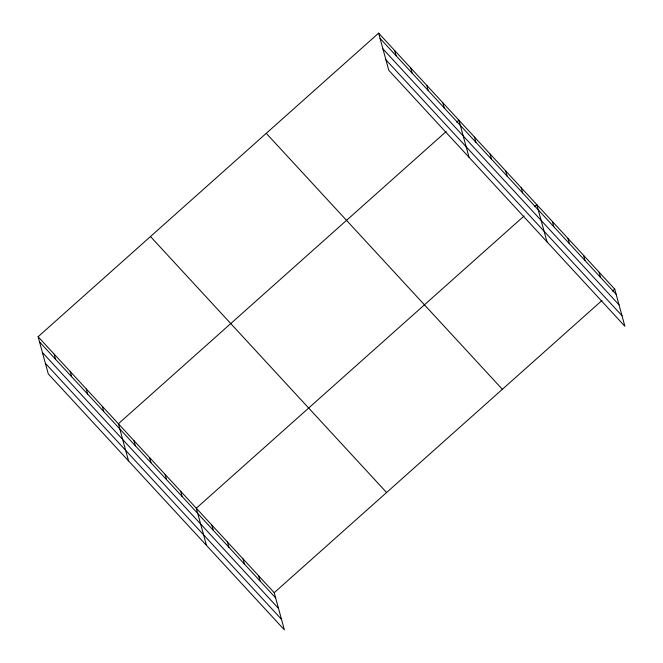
<?xml version="1.0" encoding="UTF-8"?>
<svg xmlns="http://www.w3.org/2000/svg" width="663" height="663" viewBox="0 0 663 663"><rect width="100%" height="100%" fill="white"/><g stroke="black" fill="none" stroke-linecap="round" stroke-linejoin="round"><path stroke-width="0.99" d="M38.106 336.721L274.217 592.697L284.377 629.85L48.275 373.882L38.106 336.721L378.623 33.15L614.725 289.118L624.894 326.279L388.783 70.303L378.623 33.15M446.166 131.531L118.387 423.756L128.547 460.909M456.65 122.183L458.895 120.177L469.064 157.338M524.077 216.005L196.298 508.223L206.466 545.384M534.569 206.657L536.815 204.652L546.975 241.804M274.217 592.697L601.996 300.472M612.479 291.123L614.725 289.118M380.04 38.346L616.151 294.314M382.924 48.896L619.035 304.864M385.899 59.761L622.01 315.729M266.253 133.329L502.355 389.297M150.476 236.542L386.587 492.518M39.531 341.917L275.634 597.893M42.415 352.467L278.518 608.435M45.391 363.332L281.493 619.3M599.145 272.228L600.562 277.424M583.564 255.33L584.981 260.526M567.976 238.44L569.401 243.636M552.395 221.541L553.82 226.738M521.226 187.753L522.651 192.95M505.645 170.863L507.071 176.06M490.065 153.965L491.482 159.161M474.476 137.075L475.901 142.272M442.843 102.773L444.26 107.97M426.79 85.37L428.207 90.566M410.728 67.966L412.154 73.162M394.676 50.554L396.101 55.75M258.628 575.799L260.053 580.995M243.048 558.909L244.473 564.105M227.467 542.011L228.884 547.207M211.887 525.121L213.304 530.317M180.717 491.333L182.134 496.529M165.137 474.435L166.554 479.631M149.548 457.545L150.973 462.741M133.967 440.646L135.393 445.843M102.326 406.344L103.751 411.541M86.273 388.941L87.698 394.137M70.22 371.537L71.637 376.733M54.167 354.133L55.584 359.329"/></g></svg>
